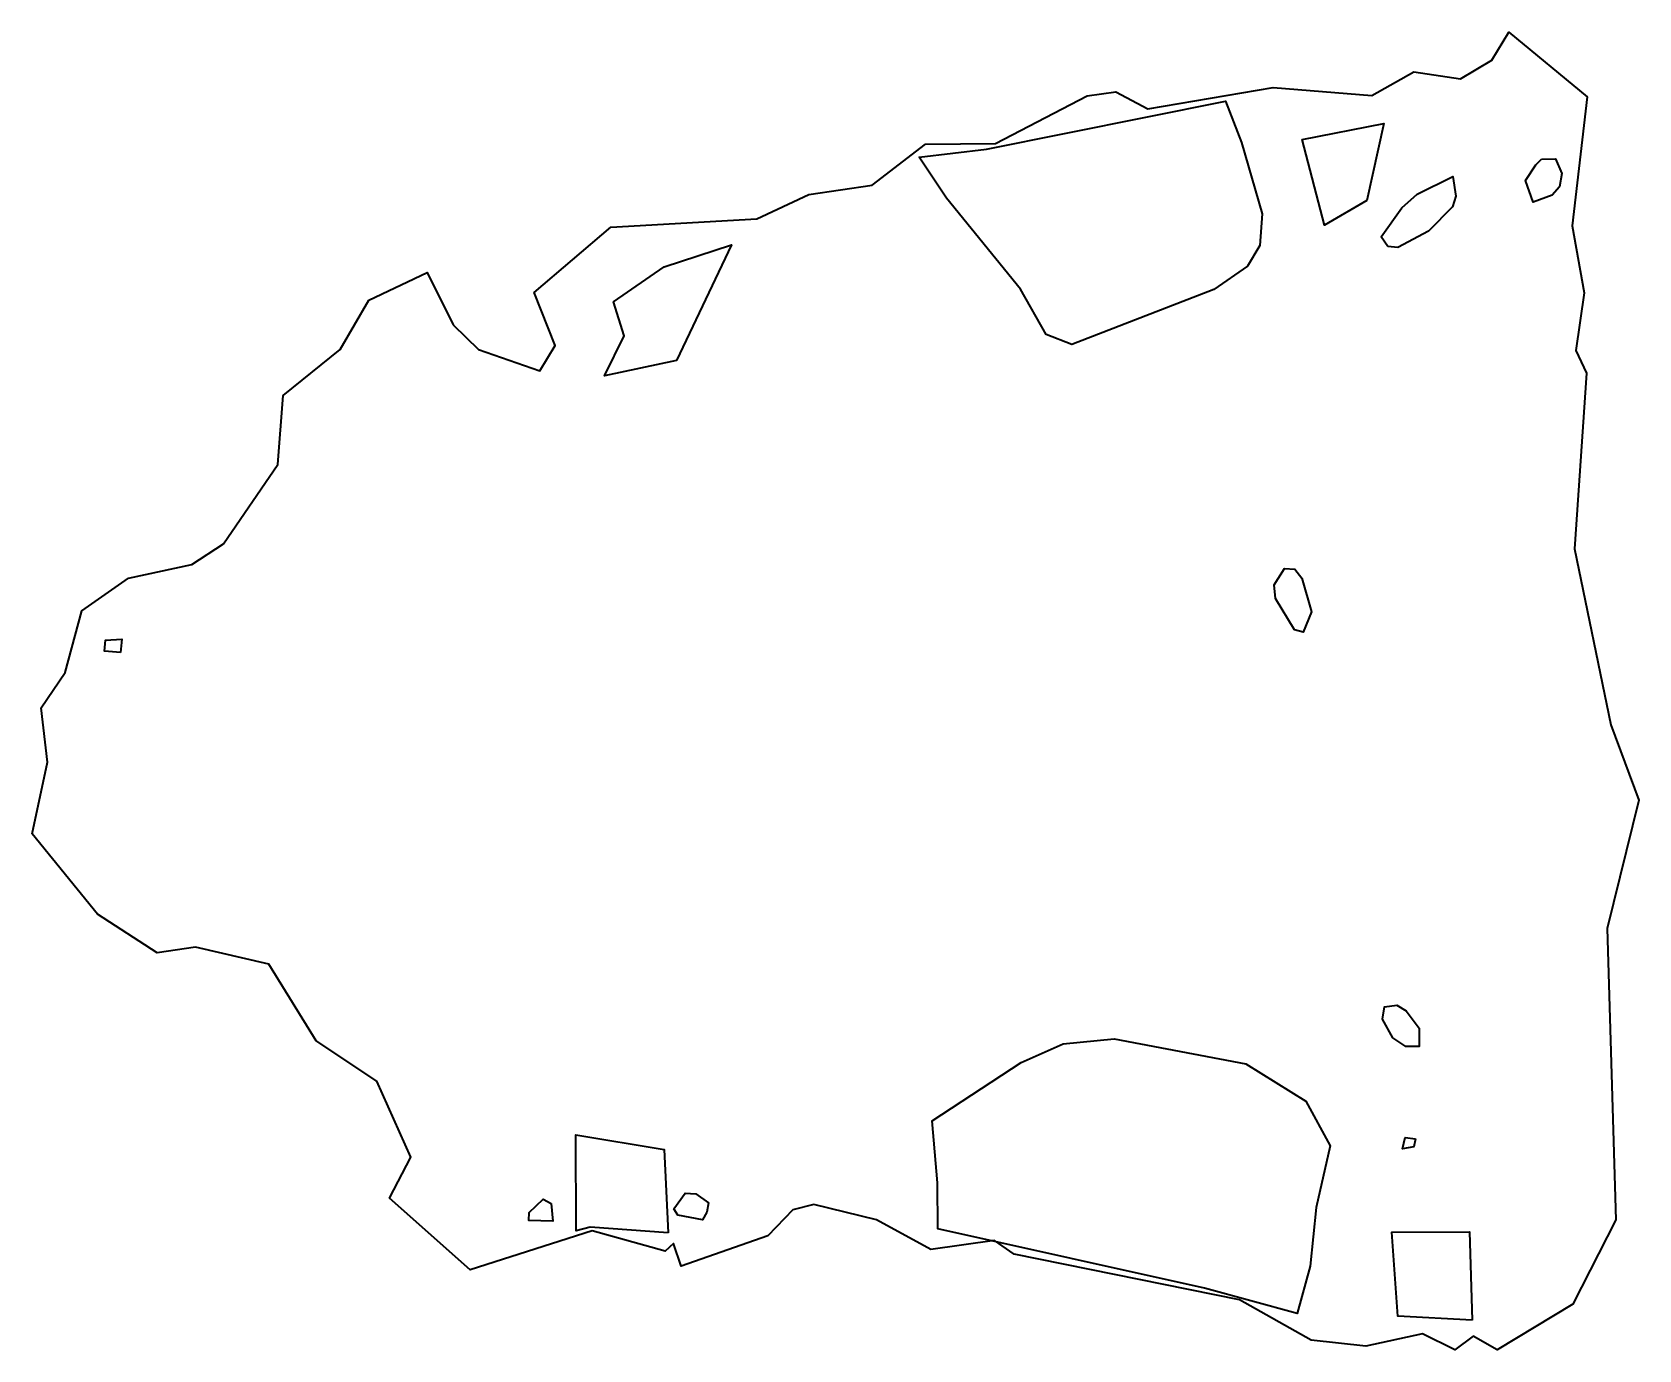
# Model space of a CAD drawing. Extents: x 0 to 10552, y -8653 to 0.
import ezdxf

# ---------------------------------------------------------------- set-up
doc = ezdxf.new("R2010")
doc.units = 0
doc.linetypes.add('Solid', pattern=[0])
for name, color, linetype in [('zone_0_q1', 7, 'Continuous'), ('zone_1_q1', 7, 'Continuous'), ('zone_2_q1', 7, 'Continuous'), ('zone_3_q1', 7, 'Continuous')]:
    doc.layers.add(name, color=color, linetype=linetype)

msp = doc.modelspace()

# ---------------------------------------------------------------- linework, layer by layer
at = {"color": 0, "linetype": 'Solid', "lineweight": 35}
for points in [[(2765, -1923), (2932, -2083), (3335, -2224), (3436, -2057), (3298, -1709), (3800, -1281), (4759, -1227), (5101, -1067), (5517, -1004), (5868, -736), (6326, -731), (6929, -418), (7118, -393), (7328, -504), (8150, -364), (8799, -417), (9074, -260), (9380, -306), (9587, -183), (9697, 0), (10213, -425), (10115, -1272), (10193, -1711), (10138, -2090), (10208, -2240), (10130, -3394), (10368, -4548), (10552, -5043), (10343, -5887), (10400, -7800), (10119, -8352), (9621, -8653), (9464, -8563), (9343, -8653), (9131, -8548), (8759, -8629), (8399, -8590), (7929, -8324), (6450, -8025), (6321, -7934), (5901, -7995), (5546, -7800), (5134, -7699), (4995, -7733), (4831, -7905), (4263, -8103), (4211, -7954), (4158, -8005), (3679, -7871), (2877, -8128), (2347, -7657), (2486, -7387), (2264, -6889), (1866, -6623), (1555, -6121), (1073, -6009), (822, -6045), (429, -5792), (0, -5265), (102, -4794), (59, -4437), (217, -4205), (327, -3801), (632, -3586), (1048, -3496), (1256, -3361), (1613, -2839), (1648, -2387), (2024, -2085), (2211, -1761), (2595, -1578), (2765, -1923)], [(7942, -724), (8079, -1194), (8063, -1401), (7981, -1537), (7760, -1691), (6829, -2051), (6659, -1985), (6492, -1688), (6004, -1090), (5825, -821), (6268, -769), (7838, -453), (7942, -724)], [(9912, -835), (10004, -831), (10047, -929), (10030, -1016), (9982, -1070), (9858, -1117), (9807, -974), (9875, -872), (9912, -835)], [(8903, -1408), (8859, -1344), (8996, -1154), (9096, -1063), (9331, -947), (9350, -1077), (9327, -1148), (9171, -1306), (8968, -1415), (8903, -1408)], [(8339, -3585), (8403, -3806), (8347, -3940), (8290, -3925), (8165, -3718), (8156, -3629), (8224, -3521), (8293, -3527), (8339, -3585)], [(580, -4073), (475, -4066), (481, -3992), (589, -3986), (580, -4073)], [(9110, -6541), (9110, -6662), (9022, -6662), (8936, -6605), (8868, -6481), (8881, -6400), (8962, -6390), (9024, -6427), (9110, -6541)], [(5945, -7556), (5910, -7149), (6495, -6767), (6772, -6643), (7106, -6610), (7971, -6774), (8364, -7020), (8524, -7313), (8433, -7719), (8394, -8103), (8308, -8415), (7699, -8247), (5948, -7859), (5945, -7556)], [(9084, -7267), (9074, -7319), (9000, -7332), (9018, -7259), (9084, -7267)], [(3409, -7691), (3420, -7808), (3263, -7804), (3265, -7752), (3357, -7664), (3409, -7691)], [(4432, -7749), (4403, -7800), (4241, -7769), (4214, -7726), (4289, -7625), (4358, -7628), (4441, -7688), (4432, -7749)]]:
    msp.add_lwpolyline(points, close=True, dxfattribs=at)
at = {"layer": 'zone_0_q1', "color": 40, "linetype": 'Solid', "lineweight": 35}
msp.add_lwpolyline([(9458, -8457), (8968, -8431), (8929, -7880), (9439, -7877), (9458, -8457)], close=True, dxfattribs=at)
at = {"layer": 'zone_1_q1', "color": 40, "linetype": 'Solid', "lineweight": 35}
msp.add_lwpolyline([(4178, -7884), (3665, -7847), (3572, -7872), (3571, -7240), (4151, -7337), (4178, -7884)], close=True, dxfattribs=at)
at = {"layer": 'zone_2_q1', "color": 40, "linetype": 'Solid', "lineweight": 35}
msp.add_lwpolyline([(4231, -2156), (3758, -2257), (3888, -1994), (3819, -1772), (4150, -1541), (4594, -1396), (4231, -2156)], close=True, dxfattribs=at)
at = {"layer": 'zone_3_q1', "color": 40, "linetype": 'Solid', "lineweight": 35}
msp.add_lwpolyline([(8765, -1105), (8488, -1268), (8341, -704), (8877, -601), (8765, -1105)], close=True, dxfattribs=at)

doc.saveas('drawing.dxf')
